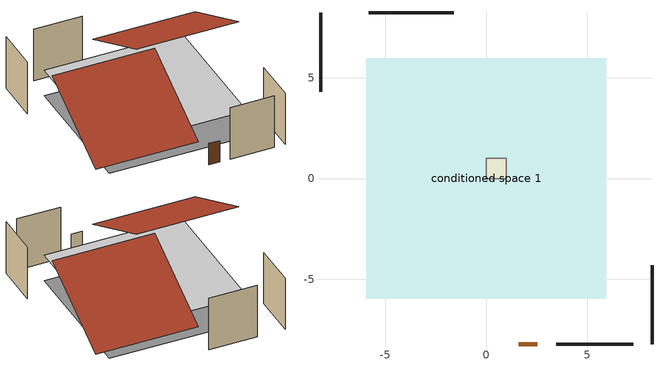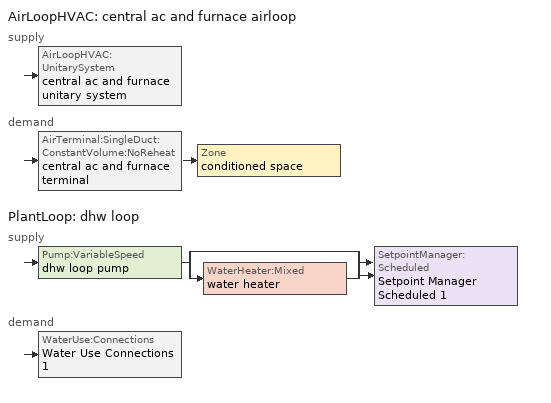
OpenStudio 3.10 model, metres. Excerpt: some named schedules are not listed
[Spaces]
conditioned space 1
 floor outside (Floor1 construction): -5.96,-5.96 -5.96,5.96 5.96,5.96 5.96,-5.96 z0.61
 floor adiabatic (AdiabaticFloorConstruction): -5.96,-5.96 -5.96,5.96 5.96,5.96 5.96,-5.96 z3.05
 wall outside (Wall1 construction): -1.62,8.22 -5.83,8.22 z0.61:5.49
 wall outside (Wall2 construction): 8.22,-8.22 8.22,-4.3 z0.61:5.49
 wall outside (Wall3 construction): 3.46,-8.22 7.29,-8.22 z0.61:5.49
 wall outside (Wall4 construction): -8.22,8.22 -8.22,4.3 z0.61:5.49
 wall outside (AdiabaticWallConstruction): 1.62,-8.22 2.53,-8.22 z0.61:2.64
 door (Door): 1.62,-8.22 2.53,-8.22 z0.61:2.64
 ceiling adiabatic (AdiabaticFloorConstruction): 5.96,-5.96 5.96,5.96 -5.96,5.96 -5.96,-5.96 z3.05
 roof outside (Roof1 construction): -0.69,8.22,3.05 -0.69,0.25,7.03 8.22,0.25,7.03 8.22,8.22,3.05
 roof outside (Roof2 construction): 0.69,-8.22,3.05 0.69,-0.25,7.03 -8.22,-0.25,7.03 -8.22,-8.22,3.05
central ac and furnace airloop ret air space
 floor adiabatic (AdiabaticConst): 0,0 0,1 1,1 1,0 z0
 wall adiabatic (AdiabaticConst): 0,1 0,0 1,0 1,1 0,1 z0:1
 ceiling adiabatic (AdiabaticConst): 1,0 1,1 0,1 0,0 z1
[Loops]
AirLoopHVAC 'central ac and furnace airloop'
 supply: AirLoopHVAC:UnitarySystem 'central ac and furnace unitary system'
 demand: AirTerminal:SingleDuct:ConstantVolume:NoReheat 'central ac and furnace terminal' > Zone 'conditioned space'
PlantLoop 'dhw loop'
 supply: Pump:VariableSpeed 'dhw loop pump' > split
  | bypass
  | WaterHeater:Mixed 'water heater'
  join > SetpointManager:Scheduled 'Setpoint Manager Scheduled 1'
 demand: WaterUse:Connections 'Water Use Connections 1'
[Site]
Buffalo Niagara Intl Ap_NY: Latitude {deg}=42.93; Longitude {deg}=-78.73; Time Zone {hr}=-5; Elevation {m}=215; Terrain=Suburbs; Keep Site Location Information=Yes
[Site:GroundTemperature:Shallow]
4.30207, 2.29327, 2.1324, 3.08568, 6.91256, 10.7216, 14.0239, 16.1158, 16.2935, 14.5921, 11.374, 7.68183
[Site:WaterMainsTemperature]
Calculation Method=Schedule; Temperature Schedule=mains temperature schedule
[Building]
Building 1
[Material] Roughness=Rough
Name | Thickness {m} | Conductivity {W/m-K} | Density {kg/m3} | Specific Heat {J/kg-K} | Thermal Absorptance | Solar Absorptance | Visible Absorptance
asphalt or fiberglass shingles | 0.00635 | 0.162714 | 1121.4 | 1465.45 | 0.9 | 0.85 | 0.85
roof stud and cavity | 0.0889 | 0.468249 | 50.32683 | 1063.81 | 0.9 | 0.7 | 0.7
gypsum board | 0.00254 | 0.160291 | 801 | 837.4 | 0.9 | 0.6 | 0.6
wood siding | 0.0254 | 0.102417 | 544.68 | 1172.36 | 0.9 | 0.7 | 0.7
osb sheathing 0.5 in. | 0.0127 | 0.115458 | 512.64 | 1214.23 | 0.9 | 0.7 | 0.7
wall stud and cavity | 0.1397 | 0.0929022 | 139.0536 | 1170.24 | 0.9 | 0.7 | 0.7
gypsum board 1 | 0.0127 | 0.160291 | 801 | 837.4 | 0.9 | 0.6 | 0.6
floor stud and cavity | 0.1397 | 0.181054 | 92.3553 | 1139.71 | 0.9 | 0.7 | 0.7
floor rigid ins | 0.103632 | 0.029427 | 32.04 | 1214.23 | 0.9 | 0.7 | 0.7
osb sheathing 0.75 in. | 0.01905 | 0.115458 | 512.64 | 1214.23 | 0.9 | 0.7 | 0.7
floor covering | 0.0127 | 0.0433444 | 54.468 | 1339.84 | 0.9 | 0.6 | 0.6
door material | 0.04445 | 0.0716541 | 512.64 | 1214.23 | 0.9 | 0.7 | 0.7
wood siding 1 | 0.0254 | 0.102417 | 544.68 | 1172.36
wall rigid ins; floor rigid ins 1 | 0.512978 | 0.029427 | 32.04 | 1214.23 | 0.9 | 0.7 | 0.7
wall stud and cavity 1 | 0.0889 | 0.380278 | 52.3479 | 1209.89 | 0.9 | 0.7 | 0.7
floor stud and cavity 1 | 0.1397 | 1.75129 | 37.0049 | 1207.88 | 0.9 | 0.7 | 0.7
wall stud and cavity 2 | 0.0889 | 0.391764 | 83.0341 | 1211.67 | 0.9 | 0.7 | 0.7
furniture material conditioned space 1 | 0.1524 | 0.115458 | 640.8 | 1214.23 | 0.9 | 0.6 | 0.6
[Construction]
Roof1 construction; Roof2 construction: asphalt or fiberglass shingles, roof stud and cavity, gypsum board
Wall1 construction; Wall2 construction; Wall3 construction; Wall4 construction: wood siding, osb sheathing 0.5 in., wall stud and cavity, gypsum board 1
Floor1 construction: floor stud and cavity, floor rigid ins, osb sheathing 0.75 in., floor covering
Door: door material
AdiabaticWallConstruction: wood siding 1, wall rigid ins, wall stud and cavity 1, gypsum board 1
AdiabaticFloorConstruction: floor stud and cavity 1, floor rigid ins 1, osb sheathing 0.75 in., floor covering
PartitionWallConstruction: gypsum board 1, wall stud and cavity 2, gypsum board 1
furniture construction conditioned space 1: furniture material conditioned space 1
AdiabaticConst: Adiabatic
[Material:NoMass]
Adiabatic: Roughness=Rough; Thermal Resistance {m2-K/W}=176.1
[ThermalZone] Multiplier=1; Use Ideal Air Loads=No
Name | Volume {m3} | Thermostat
conditioned space | 346.032 | conditioned space temperature setpoint
central ac and furnace airloop ret air zone | 1
[Sizing:Zone] Zone Cooling Design Supply Air Temperature Input Method=SupplyAirTemperature; Zone Cooling Design Supply Air Temperature {C}=14; Zone Cooling Design Supply Air Temperature Difference {deltaC}=11.11; Zone Heating Design Supply Air Temperature Input Method=SupplyAirTemperature; Zone Heating Design Supply Air Temperature {C}=40; Zone Heating Design Supply Air Temperature Difference {deltaC}=11.11; Zone Cooling Design Supply Air Humidity Ratio {kg-H2O/kg-air}=0.0085; Zone Heating Design Supply Air Humidity Ratio {kg-H2O/kg-air}=0.008; Cooling Design Air Flow Method=DesignDay; Heating Design Air Flow Method=DesignDay; Account for Dedicated Outdoor Air System=No; Dedicated Outdoor Air System Control Strategy=NeutralSupplyAir; Dedicated Outdoor Air Low Setpoint Temperature for Design {C}=autosize; Dedicated Outdoor Air High Setpoint Temperature for Design {C}=autosize; Zone Load Sizing Method=Sensible Load Only No Latent Load; Zone Latent Cooling Design Supply Air Humidity Ratio Input Method=HumidityRatioDifference; Zone Cooling Design Supply Air Humidity Ratio Difference {kgWater/kgDryAir}=0.005; Zone Latent Heating Design Supply Air Humidity Ratio Input Method=HumidityRatioDifference; Zone Humidification Design Supply Air Humidity Ratio Difference {kgWater/kgDryAir}=0.005; Sizing Option=Coincident
conditioned space; central ac and furnace airloop ret air zone
[Zone equipment]
conditioned space: central ac and furnace terminal
[Space]
Name | Thermal Zone | Volume {m3}
conditioned space 1 | conditioned space | 346.032
central ac and furnace airloop ret air space | central ac and furnace airloop ret air zone
[ThermostatSetpoint:DualSetpoint]
conditioned space temperature setpoint: Heating Setpoint Temperature Schedule=heating setpoint; Cooling Setpoint Temperature Schedule=cooling setpoint; Temperature Difference Between Cutout And Setpoint {deltaC}=0
[InternalMass:Definition] Design Level Calculation Method=SurfaceArea
Name | Construction | Surface Area {m2}
partition wall mass | PartitionWallConstruction | 283.819
furniture mass conditioned space 1 | furniture construction conditioned space 1 | 113.528
[InternalMass] Space or SpaceType=conditioned space 1; Multiplier=1
Name | Internal Mass Definition
partition wall mass | partition wall mass
furniture mass conditioned space 1 | furniture mass conditioned space 1
[Coil:Cooling:DX:SingleSpeed]
central ac and furnace clg coil: Availability Schedule=Always On Discrete; Rated Total Cooling Capacity {W}=12396.4; Rated Sensible Heat Ratio=0.708; Rated COP {W/W}=3.76393; Rated Air Flow Rate {m3/s}=0.635493; Rated Evaporator Fan Power Per Volume Flow Rate 2017 {W/(m3/s)}=773.3; Rated Evaporator Fan Power Per Volume Flow Rate 2023 {W/(m3/s)}=934.4; Total Cooling Capacity Function of Temperature Curve=Cool-CAP-fT1; Total Cooling Capacity Function of Flow Fraction Curve=Cool-CAP-fFF1; Energy Input Ratio Function of Temperature Curve=Cool-EIR-fT1; Energy Input Ratio Function of Flow Fraction Curve=Cool-EIR-fFF1; Part Load Fraction Correlation Curve=Cool-PLF-fPLR1; Minimum Outdoor Dry-Bulb Temperature for Compressor Operation {C}=-25; Nominal Time for Condensate Removal to Begin {s}=1000; Ratio of Initial Moisture Evaporation Rate and Steady State Latent Capacity=1.5; Maximum Cycling Rate {cycles/hr}=3; Latent Capacity Time Constant {s}=45; Condenser Type=AirCooled; Evaporative Condenser Effectiveness=0.9; Evaporative Condenser Air Flow Rate {m3/s}=autosize; Evaporative Condenser Pump Rated Power Consumption {W}=autosize; Crankcase Heater Capacity {W}=33.6633; Maximum Outdoor Dry-Bulb Temperature for Crankcase Heater Operation {C}=10; Basin Heater Capacity {W/K}=0; Basin Heater Setpoint Temperature {C}=2
[Coil:Heating:Gas]
central ac and furnace htg coil: Availability Schedule=Always On Discrete; Gas Burner Efficiency=0.78; Nominal Capacity {W}=22666.4; On Cycle Parasitic Electric Load {W}=0; Off Cycle Parasitic Gas Load {W}=0; Fuel Type=NaturalGas
[Fan:SystemModel]
central ac and furnace supply fan: Availability Schedule=Always On Discrete; Design Maximum Air Flow Rate {m3/s}=0.730103; Speed Control Method=Discrete; Electric Power Minimum Flow Rate Fraction=0.2; Design Pressure Rise {Pa}=500; Motor Efficiency=1; Motor In Air Stream Fraction=1; Design Electric Power Consumption {W}=autosize; Design Power Sizing Method=PowerPerFlow; Electric Power Per Unit Flow Rate {W/(m3/s)}=1059.44; Electric Power Per Unit Flow Rate Per Unit Pressure {W-s/m3-Pa}=1.66667; Fan Total Efficiency=0.7; Motor Loss Radiative Fraction=0; Speed Flow Fraction 1=0.78345; Speed Electric Power Fraction 1=0.73256; Speed Flow Fraction 2=1; Speed Electric Power Fraction 2=1
[EnergyManagementSystem:Sensor]
Name | Output Variable or Output Meter Index Key | Output Variable or Output Meter
central_ac_and_furnace_supply_fan_s; central_ac_and_furnace_supply_fan_s_1 | central ac and furnace supply fan | Fan Electricity Energy
central_ac_and_furnace_clg_coil_s | central ac and furnace clg coil | Cooling Coil Total Cooling Energy
central_ac_and_furnace_htg_coil_s | central ac and furnace htg coil | Heating Coil Heating Energy
water_heater_energy | water heater | Water Heater NaturalGas Rate
water_heater_on_cycle_parasitic | water heater | Water Heater On Cycle Parasitic Electricity Rate
water_heater_off_cycle_parasitic | water heater | Water Heater Off Cycle Parasitic Electricity Rate
fridge_tin_s; tin_s | conditioned space | Zone Mean Air Temperature
out_pb_s |  | Site Outdoor Air Barometric Pressure
out_wt_s; central_ac_and_furnace_airloop_0_DZ_W_s |  | Site Outdoor Air Humidity Ratio
win_s | conditioned space | Zone Air Humidity Ratio
site_vw_s |  | Site Wind Speed
tout_s | conditioned space | Zone Outdoor Air Drybulb Temperature
cool_season | cooling season schedule | Schedule Value
central_ac_and_furnace_airloop_Fan_RTF_s | central ac and furnace supply fan | Fan Runtime Fraction Speed 1
central_ac_and_furnace_airloop_Fan_RTF_s_1 | central ac and furnace supply fan | Fan Runtime Fraction Speed 2
central_ac_and_furnace_airloop_AH_MFR_s | Node 4 | System Node Mass Flow Rate
central_ac_and_furnace_airloop_AH_VFR_s | Node 4 | System Node Current Density Volume Flow Rate
central_ac_and_furnace_airloop_AH_Tout_s | Node 4 | System Node Temperature
central_ac_and_furnace_airloop_AH_Wout_s | Node 4 | System Node Humidity Ratio
central_ac_and_furnace_airloop_RA_T_s | Node 7 | System Node Temperature
central_ac_and_furnace_airloop_Ra_W_s | Node 7 | System Node Humidity Ratio
central_ac_and_furnace_airloop_0_DZ_T_s | Environment | Site Outdoor Air Drybulb Temperature
natural_vent_s | natural vent schedule | Schedule Value
htg_sp_s | heating setpoint | Schedule Value
clg_sp_s | cooling setpoint | Schedule Value
mech_vent_range_fan_0_sch_s | mech vent range fan 0 schedule | Schedule Value
mech_vent_bath_fan_0_sch_s | mech vent bath fan 0 schedule | Schedule Value
clothes_dryer_exhaust_0_sch_s | clothes_dryer | Schedule Value
conditioned_space_htg_unmet_s | conditioned space | Zone Heating Setpoint Not Met Time
conditioned_space_clg_unmet_s | conditioned space | Zone Cooling Setpoint Not Met Time
htg_load_cond |  | Heating:EnergyTransfer:Zone:CONDITIONED SPACE
clg_load_cond |  | Cooling:EnergyTransfer:Zone:CONDITIONED SPACE
htg_load_duct |  | Heating:EnergyTransfer:Zone:CENTRAL AC AND FURNACE AIRLOOP RET AIR ZONE
clg_load_duct |  | Cooling:EnergyTransfer:Zone:CENTRAL AC AND FURNACE AIRLOOP RET AIR ZONE
[EnergyManagementSystem:Program]
central_ac_and_furnace_supply_fan_disaggregate_program: Set central_ac_and_furnace_supply_fan_clg = 0; If central_ac_and_furnace_clg_coil_s > 0; Set central_ac_and_furnace_supply_fan_clg = central_ac_and_furnace_supply_fan_s; EndIf
central_ac_and_furnace_supply_fan_disaggregate_program_1: Set central_ac_and_furnace_supply_fan_primary_htg = 0; If central_ac_and_furnace_htg_coil_s > 0; Set central_ac_and_furnace_supply_fan_primary_htg = central_ac_and_furnace_supply_fan_s_1; EndIf
water_heater_EC_adj: If WarmupFlag == 0; Set dhw_e_cons = water_heater_energy + water_heater_on_cycle_parasitic + water_heater_off_cycle_parasitic; Set water_heater_ec_adj_act = 0.0 * dhw_e_cons / 1; EndIf
fridge_schedule_program: Set Tin = fridge_tin_s*(9.0/5.0)+32.0; Set fridge_schedule_act = 0; If (Hour == 0); Set fridge_schedule_act = (-0.487+0.019*Tin); ElseIf (Hour == 1); Set fridge_schedule_act = (-0.34+0.016*Tin); ElseIf (Hour == 2); Set fridge_schedule_act = (-0.37+0.017*Tin); ElseIf (Hour == 3); Set fridge_schedule_act = (-0.361+0.016*Tin); ElseIf (Hour == 4); Set fridge_schedule_act = (-0.515+0.018*Tin); ElseIf (Hour == 5); Set fridge_schedule_act = (-0.684+0.021*Tin); ElseIf (Hour == 6); Set fridge_schedule_act = (-0.471+0.019*Tin); ElseIf (Hour == 7); Set fridge_schedule_act = (-0.159+0.015*Tin); ElseIf (Hour == 8); Set fridge_schedule_act = (-0.079+0.015*Tin); ElseIf (Hour == 9); Set fridge_schedule_act = (-0.417+0.019*Tin); ElseIf (Hour == 10); Set fridge_schedule_act = (-0.411+0.018*Tin); ElseIf (Hour == 11); Set fridge_schedule_act = (-0.386+0.018*Tin); ElseIf (Hour == 12); Set fridge_schedule_act = (-0.24+0.016*Tin); ElseIf (Hour == 13); Set fridge_schedule_act = (-0.314+0.017*Tin); ElseIf (Hour == 14); Set fridge_schedule_act = (-0.16+0.015*Tin); ElseIf (Hour == 15); Set fridge_schedule_act = (-0.121+0.015*Tin); ElseIf (Hour == 16); Set fridge_schedule_act = (-0.469+0.02*Tin); ElseIf (Hour == 17); Set fridge_schedule_act = (-0.412+0.02*Tin); ElseIf (Hour == 18); Set fridge_schedule_act = (-0.091+0.017*Tin); ElseIf (Hour == 19); Set fridge_schedule_act = (0.077+0.014*Tin); ElseIf (Hour == 20); Set fridge_schedule_act = (-0.118+0.016*Tin); ElseIf (Hour == 21); Set fridge_schedule_act = (-0.247+0.017*Tin); ElseIf (Hour == 22); Set fridge_schedule_act = (-0.445+0.019*Tin); ElseIf (Hour == 23); Set fridge_schedule_act = (-0.544+0.02*Tin); EndIf
central_ac_and_furnace_airloop_0_duct_program: Set central_ac_and_furnace_airloop_AH_MFR = central_ac_and_furnace_airloop_AH_MFR_s; Set central_ac_and_furnace_airloop_Fan_RTF = 0; Set central_ac_and_furnace_airloop_Fan_RTF = central_ac_and_furnace_airloop_Fan_RTF + central_ac_and_furnace_airloop_Fan_RTF_s; Set central_ac_and_furnace_airloop_Fan_RTF = central_ac_and_furnace_airloop_Fan_RTF + central_ac_and_furnace_airloop_Fan_RTF_s_1; Set central_ac_and_furnace_airloop_AH_VFR = central_ac_and_furnace_airloop_AH_VFR_s; Set central_ac_and_furnace_airloop_AH_Tout = central_ac_and_furnace_airloop_AH_Tout_s; Set central_ac_and_furnace_airloop_AH_Wout = central_ac_and_furnace_airloop_AH_Wout_s; Set central_ac_and_furnace_airloop_RA_T = central_ac_and_furnace_airloop_RA_T_s; Set central_ac_and_furnace_airloop_Ra_W = central_ac_and_furnace_airloop_Ra_W_s; Set central_ac_and_furnace_airloop_0_DZ_T = central_ac_and_furnace_airloop_0_DZ_T_s; Set central_ac_and_furnace_airloop_0_DZ_W = central_ac_and_furnace_airloop_0_DZ_W_s; Run central_ac_and_furnace_airloop_0_duct_subroutine; Set central_ac_and_furnace_airloop_0_SupSensLkToCond_act = central_ac_and_furnace_airloop_0_SupSensLkToCond; Set central_ac_and_furnace_airloop_0_SupLatLkToCond_act = central_ac_and_furnace_airloop_0_SupLatLkToCond; Set central_ac_and_furnace_airloop_0_SupCondToLv_act = central_ac_and_furnace_airloop_0_SupCondToLv; Set central_ac_and_furnace_airloop_0_RetSensLkToRP_act = central_ac_and_furnace_airloop_0_RetSensLkToRP; Set central_ac_and_furnace_airloop_0_RetLatLkToRP_act = central_ac_and_furnace_airloop_0_RetLatLkToRP; Set central_ac_and_furnace_airloop_0_RetCondToRP_act = central_ac_and_furnace_airloop_0_RetCondToRP; Set central_ac_and_furnace_airloop_0_RetCondToDZ_act = central_ac_and_furnace_airloop_0_RetCondToDZ; Set central_ac_and_furnace_airloop_0_SupCondToDZ_act = central_ac_and_furnace_airloop_0_SupCondToDZ; Set central_ac_and_furnace_airloop_0_SupSensLkToDZ_act = central_ac_and_furnace_airloop_0_SupSensLkToDZ; Set central_ac_and_furnace_airloop_0_SupLatLkToDZ_act = central_ac_and_furnace_airloop_0_SupLatLkToDZ
natural_vent_program: Set Tin = tin_s; Set Tout = tout_s; Set Wout = out_wt_s; Set Pbar = out_pb_s; Set Phiout = (@RhFnTdbWPb Tout Wout Pbar); Set MaxHR = 0.0115; Set Tnvsp = (htg_sp_s + clg_sp_s) / 2; Set NVavail = natural_vent_s; Set ClgSsnAvail = cool_season; Set Qnv = 0; Set Qwhf = 0; Set whole_house_fan_act = 0; If ((Wout < MaxHR) && (Tin > Tout) && (Tin > Tnvsp) && (ClgSsnAvail > 0)); Set WHF_Flow = 0; Set Adj = (Tin-Tnvsp)/(Tin-Tout); Set Adj = (@Min Adj 1); Set Adj = (@Max Adj 0); If (WHF_Flow > 0); Set Qwhf = WHF_Flow*Adj; Set WHF_W = 0; Set whole_house_fan_act = WHF_W*Adj; ElseIf (NVavail > 0); Set NVArea = 0.0; Set Cs = 9.529103454599636e-05; Set Cw = 7.055126941148093e-05; Set Tdiff = Tin-Tout; Set dT = (@Abs Tdiff); Set Vwind = site_vw_s; Set SGNV = NVArea*Adj*((((Cs*dT)+(Cw*(Vwind^2)))^0.5)/1000); Set MaxNV = 1.9223992519680004; Set Qnv = (@Min SGNV MaxNV); EndIf; EndIf; Set natural_vent_flow_act = Qnv; Set whole_house_fan_flow_act = Qwhf; Set natural_vent_program_Qnv = Qnv; Set natural_vent_program_Qwhf = Qwhf
infil_program: Set p_m = 0.14; Set p_s = 0.22; Set s_m = 270; Set s_s = 370; Set z_m = 9.99744; Set z_s = 3.2004; Set f_t = (((s_m/z_m)^p_m)*((z_s/s_s)^p_s)); Set Tdiff = tin_s-tout_s; Set dT = @Abs Tdiff; Set c = 0.055; Set Cs = 0.0626; Set Cw = 0.1488; Set n = 0.65; Set sft = (f_t*0.7000000000000001); Set temp1 = ((c*Cw)*((sft*site_vw_s)^(2*n)))^2; Set Qinf = (((c*Cs*(dT^n))^2)+temp1)^0.5; Set Qinf = (@Max Qinf 0); Set mech_vent_house_fan_sensible_load_act = 0.0; Set mech_vent_house_fan_latent_load_act = 0.0; Set OASupInPb = out_pb_s; Set OASupInTemp = tout_s; Set OASupInW = out_wt_s; Set OASupRho = (@RhoAirFnPbTdbW OASupInPb OASupInTemp OASupInW); Set OASupCp = (@CpAirFnW OASupInW); Set OASupInEnth = (@HFnTdbW OASupInTemp OASupInW); Set ZoneTemp = tin_s; Set ZoneW = win_s; Set ZoneCp = (@CpAirFnW ZoneW); Set ZoneAirEnth = (@HFnTdbW ZoneTemp ZoneW); Set mech_vent_house_fan_cfis_act = 0.0; Set QWHV_cfis_sup = 0.0; Set QWHV_cfis_suppl_sup = 0.0; Set QWHV_cfis_suppl_exh = 0.0; Set Qrange = 0; Set Qrange = Qrange + 0.04719 * mech_vent_range_fan_0_sch_s; Set Qbath = 0; Set Qbath = Qbath + 0.04719 * mech_vent_bath_fan_0_sch_s; Set Qdryer = 0; Set Qdryer = Qdryer + 0.15118 * clothes_dryer_exhaust_0_sch_s; Set QWHV_sup = 0.0; Set QWHV_exh = 0.0; Set Qsupply = QWHV_sup + QWHV_cfis_sup + QWHV_cfis_suppl_sup; Set Qexhaust = Qrange + Qbath + Qdryer + QWHV_exh + QWHV_cfis_suppl_exh; Set Qfan = (@Max Qexhaust Qsupply); Set Qducts = 0; Set Qducts = Qducts - central_ac_and_furnace_airloop_0_DuctImbalLkSupFanEquivCond; Set Qducts = Qducts + central_ac_and_furnace_airloop_0_DuctImbalLkExhFanEquivCond; If Qducts < 0; Set Qsupply = Qsupply - Qducts; Else; Set Qexhaust = Qexhaust + Qducts; EndIf; Set Qfan_with_ducts = (@Max Qexhaust Qsupply); Set Qimb = (@Abs (Qsupply - Qexhaust)); If Qinf + Qimb > 0; Set Qtot = Qfan_with_ducts + (Qinf^2) / (Qinf + Qimb); Else; Set Qtot = Qfan_with_ducts; EndIf; Set Qinf_adj = Qtot - Qfan; Set infil_flow_act = Qinf_adj; Set infil_program_Qinf = Qinf_adj; Set infil_program_Qfan = Qfan; Set Qload = Qfan; Set Effectiveness_Sens = 0.0; Set Effectiveness_Lat = 0.0; Set Fan_MFR = Qload * OASupRho; Set ZoneInEnth = OASupInEnth; Set ZoneInTemp = OASupInTemp; Set FanTotalToCond = Fan_MFR * (ZoneInEnth - ZoneAirEnth); Set FanSensToCond = Fan_MFR * ZoneCp * (ZoneInTemp - ZoneTemp); Set FanLatToCond = FanTotalToCond - FanSensToCond; Set mech_vent_house_fan_sensible_load_act = mech_vent_house_fan_sensible_load_act + FanSensToCond; Set mech_vent_house_fan_latent_load_act = mech_vent_house_fan_latent_load_act + FanLatToCond
unmet_hours_program: Set htg_unmet_hours = 0; Set clg_unmet_hours = 0; Set unit_htg_unmet_hours = 0; If ((DayOfYear >= 1) && (DayOfYear <= 365)); Set unit_htg_unmet_hours = unit_htg_unmet_hours + conditioned_space_htg_unmet_s; If unit_htg_unmet_hours > htg_unmet_hours; Set htg_unmet_hours = unit_htg_unmet_hours; EndIf; EndIf; Set unit_clg_unmet_hours = 0; If ((DayOfYear >= 1) && (DayOfYear <= 365)); Set unit_clg_unmet_hours = unit_clg_unmet_hours + conditioned_space_clg_unmet_s; If unit_clg_unmet_hours > clg_unmet_hours; Set clg_unmet_hours = unit_clg_unmet_hours; EndIf; EndIf
total_loads_program: Set loads_htg_tot = 0; Set loads_clg_tot = 0; If htg_load_cond > 0; Set loads_htg_tot = loads_htg_tot + (htg_load_cond - clg_load_cond) * 1.0; Set loads_htg_tot = loads_htg_tot + (htg_load_duct - clg_load_duct) * 1.0; EndIf; Set loads_htg_tot = (@Max loads_htg_tot 0); If clg_load_cond > 0; Set loads_clg_tot = loads_clg_tot + (clg_load_cond - htg_load_cond) * 1.0; Set loads_clg_tot = loads_clg_tot + (clg_load_duct - htg_load_duct) * 1.0; EndIf; Set loads_clg_tot = (@Max loads_clg_tot 0)
total_airflows_program: Set total_infil_flow_rate = 0; Set total_mechvent_flow_rate = 0; Set total_natvent_flow_rate = 0; Set total_whf_flow_rate = 0; Set total_infil_flow_rate = total_infil_flow_rate + (infil_program_Qinf * 1); Set total_mechvent_flow_rate = total_mechvent_flow_rate + (infil_program_Qfan * 1); Set total_natvent_flow_rate = total_natvent_flow_rate + (natural_vent_program_Qnv * 1); Set total_whf_flow_rate = total_whf_flow_rate + (natural_vent_program_Qwhf * 1)
[EnergyManagementSystem:ProgramCallingManager]
central_ac_and_furnace_supply_fan_disaggregate_program_calling_manager: EndOfSystemTimestepBeforeHVACReporting; central_ac_and_furnace_supply_fan_disaggregate_program
central_ac_and_furnace_supply_fan_disaggregate_program_calling_manager 1: EndOfSystemTimestepBeforeHVACReporting; central_ac_and_furnace_supply_fan_disaggregate_program_1
water_heater_EC_adj_ProgramManager: EndOfSystemTimestepBeforeHVACReporting; water_heater_EC_adj
fridge_schedule_program_calling_manager: BeginZoneTimestepAfterInitHeatBalance; fridge_schedule_program
central_ac_and_furnace_airloop_0_duct_program_calling_manager: EndOfSystemTimestepAfterHVACReporting; central_ac_and_furnace_airloop_0_duct_program
natural_vent_program_calling_manager: BeginZoneTimestepAfterInitHeatBalance; natural_vent_program
infil_program_calling_manager: BeginZoneTimestepAfterInitHeatBalance; infil_program
unmet_hours_program_calling_manager: EndOfZoneTimestepBeforeZoneReporting; unmet_hours_program
total_loads_program_calling_manager: EndOfZoneTimestepAfterZoneReporting; total_loads_program
total_airflows_program_calling_manager: EndOfZoneTimestepAfterZoneReporting; total_airflows_program
[EnergyManagementSystem:OutputVariable] Type of Data in Variable=Summed; Update Frequency=SystemTimestep; Units=J
Name | EMS Variable | EMS Program or Subroutine
central ac and furnace supply fan disaggregate clg | central_ac_and_furnace_supply_fan_clg | central_ac_and_furnace_supply_fan_disaggregate_program
central ac and furnace supply fan disaggregate htg primary | central_ac_and_furnace_supply_fan_primary_htg | central_ac_and_furnace_supply_fan_disaggregate_program_1
[AirLoopHVAC:UnitarySystem]
central ac and furnace unitary system: Control Type=Load; Controlling Zone or Thermostat Location=conditioned space; Dehumidification Control Type=None; Availability Schedule=Always On Discrete; Supply Fan=central ac and furnace supply fan; Fan Placement=BlowThrough; Supply Air Fan Operating Mode Schedule=central ac and furnace auto fan schedule; Heating Coil=central ac and furnace htg coil; DX Heating Coil Sizing Ratio=1; Cooling Coil=central ac and furnace clg coil; Use DOAS DX Cooling Coil=No; DOAS DX Cooling Coil Leaving Minimum Air Temperature {C}=2; Latent Load Control=SensibleOnlyLoadControl; Supply Air Flow Rate Method During Cooling Operation=SupplyAirFlowRate; Supply Air Flow Rate During Cooling Operation {m3/s}=0.572; Supply Air Flow Rate Method During Heating Operation=SupplyAirFlowRate; Supply Air Flow Rate During Heating Operation {m3/s}=0.730103; Supply Air Flow Rate Method When No Cooling or Heating is Required=SupplyAirFlowRate; Supply Air Flow Rate When No Cooling or Heating is Required {m3/s}=0; No Load Supply Air Flow Rate Control Set To Low Speed=Yes; Maximum Supply Air Temperature {C}=48.8889; Maximum Outdoor Dry-Bulb Temperature for Supplemental Heater Operation {C}=21; Ancilliary On-Cycle Electric Power {W}=0; Ancilliary Off-Cycle Electric Power {W}=0
[AirLoopHVAC]
central ac and furnace airloop: Availability Schedule=Always On Discrete; Design Supply Air Flow Rate {m3/s}=0.730103; Design Return Air Flow Fraction of Supply Air Flow=1
[Sizing:System]
central ac and furnace airloop: Central Heating Maximum System Air Flow Ratio=0.3; Preheat Design Temperature {C}=7; Preheat Design Humidity Ratio {kg-H2O/kg-Air}=0.008; Precool Design Temperature {C}=12.8; Precool Design Humidity Ratio {kg-H2O/kg-Air}=0.008; Central Cooling Design Supply Air Temperature {C}=12.8; Central Heating Design Supply Air Temperature {C}=16.7; 100% Outdoor Air in Cooling=Yes; 100% Outdoor Air in Heating=Yes; Central Cooling Design Supply Air Humidity Ratio {kg-H2O/kg-Air}=0.0085; Zone Maximum Outdoor Air Fraction=1; Cooling Supply Air Flow Rate Per Floor Area {m3/s-m2}=0.00996765; Cooling Fraction of Autosized Cooling Supply Air Flow Rate=1; Cooling Supply Air Flow Rate Per Unit Cooling Capacity {m3/s-W}=3.94755e-05; Heating Supply Air Flow Rate Per Floor Area {m3/s-m2}=0.00996765; Heating Fraction of Autosized Heating Supply Air Flow Rate=1; Heating Fraction of Autosized Cooling Supply Air Flow Rate=1; Heating Supply Air Flow Rate Per Unit Heating Capacity {m3/s-W}=3.15882e-05; Cooling Design Capacity Method=CoolingDesignCapacity; Cooling Design Capacity {W}=autosize; Cooling Design Capacity Per Floor Area {W/m2}=234.7; Fraction of Autosized Cooling Design Capacity=1; Heating Design Capacity Method=HeatingDesignCapacity; Heating Design Capacity {W}=autosize; Heating Design Capacity Per Floor Area {W/m2}=157; Fraction of Autosized Heating Design Capacity=1; Central Cooling Capacity Control Method=OnOff; Occupant Diversity=autosize
[AirTerminal:SingleDuct:ConstantVolume:NoReheat]
central ac and furnace terminal: Availability Schedule=Always On Discrete; Maximum Air Flow Rate {m3/s}=0.730103
[External:File]
External File 1: File=in.schedules.csv
[ElectricEquipment:Definition] Design Level Calculation Method=EquipmentLevel
Name | Design Level {W} | Fraction Latent | Fraction Radiant | Fraction Lost
ceiling fan | 58.3651 | 0 | 0.558 | 0
clothes washer | 1243.65 | 0.03 | 0.162 | 0.7
clothes dryer | 485.805 | 0.015 | 0.081 | 0.85
dishwasher | 724.42 | 0.3 | 0.18 | 0.4
fridge | 78.8813 | 0 | 0.6 | 0
cooking range | 102.038 | 0.16 | 0.384 | 0.2
misc tv | 407.323 | 0 | 0.6 | 0
misc plug loads | 514.959 | 0.045 | 0.513 | 0.1
whole house fan; mech vent house fan | 0 | 0 | 0 | 1
mech vent house fan cfis | 0 | 0 | 0 | 0
mech vent range fan 0; mech vent bath fan 0 | 30 | 0 | 0 | 1
[ElectricEquipment] Space or SpaceType=conditioned space 1
Name | Electric Equipment Definition | Schedule
ceiling fan | ceiling fan | ceiling_fan
clothes washer | clothes washer | clothes_washer
clothes dryer | clothes dryer | clothes_dryer
dishwasher | dishwasher | dishwasher
fridge | fridge | fridge schedule
cooking range | cooking range | cooking_range
misc tv | misc tv | plug_loads_tv
misc plug loads | misc plug loads | plug_loads_other
whole house fan | whole house fan | Always On Discrete
mech vent house fan | mech vent house fan | mech vent house fan schedule
mech vent house fan cfis | mech vent house fan cfis | mech vent house fan cfis schedule
mech vent range fan 0 | mech vent range fan 0 | mech vent range fan 0 schedule
mech vent bath fan 0 | mech vent bath fan 0 | mech vent bath fan 0 schedule
[PlantLoop]
dhw loop: Fluid Type=Water; Glycol Concentration=0; Maximum Loop Flow Rate {m3/s}=0.01; Plant Loop Volume {m3}=0.003; Load Distribution Scheme=Optimal
[Sizing:Plant]
dhw loop: Loop Type=Heating; Design Loop Exit Temperature {C}=52.6667; Loop Design Temperature Difference {deltaC}=5.55556; Sizing Option=NonCoincident; Zone Timesteps in Averaging Window=1; Coincident Sizing Factor Mode=None
[Pump:VariableSpeed]
dhw loop pump: Rated Flow Rate {m3/s}=0.01; Rated Pump Head {Pa}=1; Rated Power Consumption {W}=0; Motor Efficiency=0.85; Fraction of Motor Inefficiencies to Fluid Stream=0; Coefficient 1 of the Part Load Performance Curve=0; Coefficient 2 of the Part Load Performance Curve=1; Coefficient 3 of the Part Load Performance Curve=0; Coefficient 4 of the Part Load Performance Curve=0; Minimum Flow Rate {m3/s}=0; Pump Control Type=Intermittent; Skin Loss Radiative Fraction=0.5; Design Power Sizing Method=PowerPerFlowPerPressure; Design Electric Power per Unit Flow Rate {W/(m3/s)}=348701.1; Design Shaft Power per Unit Flow Rate per Unit Head {W-s/m3-Pa}=1.28205; Design Minimum Flow Rate Fraction=0
[SetpointManager:Scheduled]
Setpoint Manager Scheduled 1: Control Variable=Temperature; Schedule=dhw temp
[WaterHeater:Mixed]
water heater: Tank Volume {m3}=0.143846; Setpoint Temperature Schedule=water heater setpoint; Deadband Temperature Difference {deltaC}=2; Maximum Temperature Limit {C}=99; Heater Control Type=Cycle; Heater Maximum Capacity {W}=10550.6; Heater Minimum Capacity {W}=0; Heater Fuel Type=NaturalGas; Heater Thermal Efficiency=0.785176; Off Cycle Parasitic Fuel Consumption Rate {W}=0; Off Cycle Parasitic Fuel Type=Electricity; Off Cycle Parasitic Heat Fraction to Tank=0; On Cycle Parasitic Fuel Consumption Rate {W}=0; On Cycle Parasitic Fuel Type=Electricity; On Cycle Parasitic Heat Fraction to Tank=0; Ambient Temperature Indicator=ThermalZone; Ambient Temperature Thermal Zone=conditioned space; Off Cycle Loss Coefficient to Ambient Temperature {W/K}=2.30013; Off Cycle Loss Fraction to Thermal Zone=0.91; On Cycle Loss Coefficient to Ambient Temperature {W/K}=2.30013; On Cycle Loss Fraction to Thermal Zone=1; Use Side Effectiveness=1; Source Side Effectiveness=1; Use Side Design Flow Rate {m3/s}=autosize; Source Side Design Flow Rate {m3/s}=autosize; Indirect Water Heating Recovery Time {hr}=1.5; Source Side Flow Control Mode=IndirectHeatPrimarySetpoint
[WaterHeater:Sizing]
water heater: Design Mode=PeakDraw; Time Storage Can Meet Peak Draw {hr}=0.538503; Time for Tank Recovery {hr}=0; Nominal Tank Volume for Autosizing Plant Connections {m3}=1
[OtherEquipment:Definition] Design Level Calculation Method=EquipmentLevel
Name | Design Level {W} | Fraction Latent | Fraction Radiant | Fraction Lost
water heater energy adjustment1 | 0.01 | 0 | 0 | 1
clothes dryer 2 | 6453.99 | 0.015 | 0.081 | 0.85
cooking range 2 | 2990.45 | 0.16 | 0.384 | 0.2
general water use sensible | -52.5013 | 0 | 0.6 | 0
general water use latent | 53.2715 | 1 | 0 | 0
central ac and furnace airloop_0 SupSensLkToCond; central ac and furnace airloop_0 SupCondToLv; central ac and furnace airloop_0 RetCondToRP; central ac and furnace airloop_0 RetSensLkToRP; mech vent house fan sensible load | 0 | 0 | 0 | 0
central ac and furnace airloop_0 SupLatLkToCond; central ac and furnace airloop_0 RetLatLkToRP; mech vent house fan latent load | 0 | 1 | 0 | 0
central ac and furnace airloop_0 SupCondToDZ; central ac and furnace airloop_0 RetCondToDZ; central ac and furnace airloop_0 SupSensLkToDZ; central ac and furnace airloop_0 SupLatLkToDZ | 0 | 0 | 0 | 1
[OtherEquipment]
Name | Other Equipment Definition | Space or SpaceType | Schedule | Fuel Type
water heater energy adjustment1 | water heater energy adjustment1 | conditioned space 1 | Always On Discrete | NaturalGas
clothes dryer 1 | clothes dryer 2 | conditioned space 1 | clothes_dryer | NaturalGas
cooking range 1 | cooking range 2 | conditioned space 1 | cooking_range | NaturalGas
general water use sensible | general water use sensible | conditioned space 1 | general water use schedule
general water use latent | general water use latent | conditioned space 1 | general water use schedule
central ac and furnace airloop_0 SupSensLkToCond | central ac and furnace airloop_0 SupSensLkToCond | conditioned space 1 | Always On Discrete
central ac and furnace airloop_0 SupLatLkToCond | central ac and furnace airloop_0 SupLatLkToCond | conditioned space 1 | Always On Discrete
central ac and furnace airloop_0 SupCondToLv | central ac and furnace airloop_0 SupCondToLv | conditioned space 1 | Always On Discrete
central ac and furnace airloop_0 RetCondToRP | central ac and furnace airloop_0 RetCondToRP | central ac and furnace airloop ret air space | Always On Discrete
central ac and furnace airloop_0 RetSensLkToRP | central ac and furnace airloop_0 RetSensLkToRP | central ac and furnace airloop ret air space | Always On Discrete
central ac and furnace airloop_0 RetLatLkToRP | central ac and furnace airloop_0 RetLatLkToRP | central ac and furnace airloop ret air space | Always On Discrete
central ac and furnace airloop_0 SupCondToDZ | central ac and furnace airloop_0 SupCondToDZ | conditioned space 1 | Always On Discrete
central ac and furnace airloop_0 RetCondToDZ | central ac and furnace airloop_0 RetCondToDZ | conditioned space 1 | Always On Discrete
central ac and furnace airloop_0 SupSensLkToDZ | central ac and furnace airloop_0 SupSensLkToDZ | conditioned space 1 | Always On Discrete
central ac and furnace airloop_0 SupLatLkToDZ | central ac and furnace airloop_0 SupLatLkToDZ | conditioned space 1 | Always On Discrete
mech vent house fan sensible load | mech vent house fan sensible load | conditioned space 1 | Always On Discrete
mech vent house fan latent load | mech vent house fan latent load | conditioned space 1 | Always On Discrete
[EnergyManagementSystem:Actuator]
Name | Actuated Component | Actuated Component Type | Actuated Component Control Type | Zone or Space
water_heater_ec_adj_act | water heater energy adjustment1 | OtherEquipment | Power Level | conditioned space 1
fridge_schedule_act | fridge schedule | Schedule:Constant | Schedule Value
central_ac_and_furnace_airloop_0_SupSensLkToCond_act | central ac and furnace airloop_0 SupSensLkToCond | OtherEquipment | Power Level | conditioned space 1
central_ac_and_furnace_airloop_0_SupLatLkToCond_act | central ac and furnace airloop_0 SupLatLkToCond | OtherEquipment | Power Level | conditioned space 1
central_ac_and_furnace_airloop_0_SupCondToLv_act | central ac and furnace airloop_0 SupCondToLv | OtherEquipment | Power Level | conditioned space 1
central_ac_and_furnace_airloop_0_RetCondToRP_act | central ac and furnace airloop_0 RetCondToRP | OtherEquipment | Power Level | central ac and furnace airloop ret air space
central_ac_and_furnace_airloop_0_RetSensLkToRP_act | central ac and furnace airloop_0 RetSensLkToRP | OtherEquipment | Power Level | central ac and furnace airloop ret air space
central_ac_and_furnace_airloop_0_RetLatLkToRP_act | central ac and furnace airloop_0 RetLatLkToRP | OtherEquipment | Power Level | central ac and furnace airloop ret air space
central_ac_and_furnace_airloop_0_SupCondToDZ_act | central ac and furnace airloop_0 SupCondToDZ | OtherEquipment | Power Level | conditioned space 1
central_ac_and_furnace_airloop_0_RetCondToDZ_act | central ac and furnace airloop_0 RetCondToDZ | OtherEquipment | Power Level | conditioned space 1
central_ac_and_furnace_airloop_0_SupSensLkToDZ_act | central ac and furnace airloop_0 SupSensLkToDZ | OtherEquipment | Power Level | conditioned space 1
central_ac_and_furnace_airloop_0_SupLatLkToDZ_act | central ac and furnace airloop_0 SupLatLkToDZ | OtherEquipment | Power Level | conditioned space 1
natural_vent_flow_act | natural vent flow | Zone Infiltration | Air Exchange Flow Rate
whole_house_fan_flow_act | whole house fan flow | Zone Infiltration | Air Exchange Flow Rate
whole_house_fan_act | whole house fan | ElectricEquipment | Electricity Rate | conditioned space 1
mech_vent_house_fan_cfis_act | mech vent house fan cfis | ElectricEquipment | Electricity Rate | conditioned space 1
mech_vent_house_fan_sensible_load_act | mech vent house fan sensible load | OtherEquipment | Power Level | conditioned space 1
mech_vent_house_fan_latent_load_act | mech vent house fan latent load | OtherEquipment | Power Level | conditioned space 1
infil_flow_act | infil flow | Zone Infiltration | Air Exchange Flow Rate
[WaterUse:Connections]
Water Use Connections 1: Drain Water Heat Exchanger Type=None; Drain Water Heat Exchanger Destination=Plant; Water Use Equipment Name 1=dhw fixtures; Water Use Equipment Name 2=dhw distribution waste; Water Use Equipment Name 3=clothes washer; Water Use Equipment Name 4=dishwasher
[WaterUse:Equipment:Definition]
Name | Peak Flow Rate {m3/s} | Target Temperature Schedule
dhw fixtures | 1.79434e-05 | mixed water temperature schedule
dhw distribution waste | 6.16797e-06 | mixed water temperature schedule
clothes washer | 5.17561e-06
dishwasher | 5.01845e-06
[WaterUse:Equipment]
Name | Water Use Equipment Definition | Flow Rate Fraction Schedule
dhw fixtures | dhw fixtures | hot_water_fixtures
dhw distribution waste | dhw distribution waste | hot_water_fixtures
clothes washer | clothes washer | hot_water_clothes_washer
dishwasher | dishwasher | hot_water_dishwasher
[Lights:Definition]
interior lighting: Design Level Calculation Method=LightingLevel; Lighting Level {W}=1403.41; Fraction Radiant=0.6; Fraction Visible=0.2; Return Air Fraction=0
[Lights]
interior lighting: Lights Definition=interior lighting; Space or SpaceType=conditioned space 1; Schedule=lighting_interior; Fraction Replaceable=1
[Exterior:Lights:Definition]
exterior lighting: Design Level {W}=58.1671
[Exterior:Lights]
exterior lighting: Exterior Lights Definition=exterior lighting; Schedule=exterior lighting schedule
[People:Definition]
occupants: Number of People Calculation Method=People; Number of People {people}=3; Fraction Radiant=0.314171; Sensible Heat Fraction=0.56303; Carbon Dioxide Generation Rate {m3/s-W}=0; Enable ASHRAE 55 Comfort Warnings=No; Mean Radiant Temperature Calculation Type=EnclosureAveraged
[People]
occupants: People Definition=occupants; Space or SpaceType=conditioned space 1; Number of People Schedule=occupants; Activity Level Schedule=occupants activity schedule; Multiplier=1
[EnergyManagementSystem:InternalVariable]
central_ac_and_furnace_airloop_max_sup_fan_mfr: Internal Data Index Key=central ac and furnace supply fan; Internal Data Type=Fan Maximum Mass Flow Rate
[AirLoopHVAC:ReturnPlenum]
Air Loop HVAC Return Plenum 1: ThermalZone=central ac and furnace airloop ret air zone
[EnergyManagementSystem:Subroutine]
central_ac_and_furnace_airloop_0_duct_subroutine: Set AH_MFR = central_ac_and_furnace_airloop_AH_MFR / 1; If AH_MFR > 0; Set AH_Tout = central_ac_and_furnace_airloop_AH_Tout; Set AH_Wout = central_ac_and_furnace_airloop_AH_Wout; Set RA_T = central_ac_and_furnace_airloop_RA_T; Set RA_W = central_ac_and_furnace_airloop_Ra_W; Set Fan_RTF = central_ac_and_furnace_airloop_Fan_RTF; Set DZ_T = central_ac_and_furnace_airloop_0_DZ_T; Set DZ_W = central_ac_and_furnace_airloop_0_DZ_W; Set AH_VFR = central_ac_and_furnace_airloop_AH_VFR / 1; Set h_SA = (@HFnTdbW AH_Tout AH_Wout); Set h_RA = (@HFnTdbW RA_T RA_W); Set h_fg = (@HfgAirFnWTdb AH_Wout AH_Tout); Set h_DZ = (@HFnTdbW DZ_T DZ_W); Set air_cp = 1006.0; Set f_sup = 0.1; Set f_ret = 0.1; Set sup_lk_mfr = f_sup * AH_MFR; Set ret_lk_mfr = f_ret * AH_MFR; Set SupTotLkToCond = sup_lk_mfr*(h_RA - h_SA); Set SupLatLkToCond = sup_lk_mfr*h_fg*(RA_W-AH_Wout); Set SupSensLkToCond = SupTotLkToCond-SupLatLkToCond; Set supply_ua = 0.0; Set eTm = 0-((Fan_RTF/(AH_MFR*air_cp))*supply_ua); Set t_sup = DZ_T+((AH_Tout-DZ_T)*(@Exp eTm)); Set SupCondToCond = AH_MFR*air_cp*(t_sup-AH_Tout); Set SupCondToDZ = 0-SupCondToCond; Set return_ua = 0.0; Set eTm = 0-((Fan_RTF/(AH_MFR*air_cp))*return_ua); Set t_ret = DZ_T+((RA_T-DZ_T)*(@Exp eTm)); Set RetCondToRP = AH_MFR*air_cp*(t_ret-RA_T); Set RetCondToDZ = 0-RetCondToRP; Set RetLatLkToRP = 0; Set RetSensLkToRP = ret_lk_mfr*air_cp*(DZ_T-RA_T); Set SupTotLkToDZ = sup_lk_mfr*(h_SA-h_DZ); Set SupLatLkToDZ = sup_lk_mfr*h_fg*(AH_Wout-DZ_W); Set SupSensLkToDZ = SupTotLkToDZ-SupLatLkToDZ; Set FracOutsideToCond = 0.0; Set FracOutsideToDZ = 0.0; Set FracCondToOutside = 0.0; Set FracDZToOutside = 0.0; Set FracDZToCond = 0.0; Set FracCondToDZ = 0.0; Set lk_imbal_vfr = @ABS(f_sup - f_ret) * AH_VFR; Set ImbalLkCondToDZ = lk_imbal_vfr * FracCondToDZ; Set ImbalLkDZToCond = lk_imbal_vfr * FracDZToCond; Set ImbalLkOutsideToCond = lk_imbal_vfr * FracOutsideToCond; Set ImbalLkOutsideToDZ = lk_imbal_vfr * FracOutsideToDZ; Set ImbalLkCondToOutside = lk_imbal_vfr * FracCondToOutside; Set ImbalLkDZToOutside = lk_imbal_vfr * FracDZToOutside; Else; Set SupLatLkToCond = 0; Set SupSensLkToCond = 0; Set SupCondToCond = 0; Set RetCondToRP = 0; Set RetLatLkToRP = 0; Set RetSensLkToRP = 0; Set RetCondToDZ = 0; Set SupCondToDZ = 0; Set SupLatLkToDZ = 0; Set SupSensLkToDZ = 0; Set ImbalLkCondToDZ = 0; Set ImbalLkDZToCond = 0; Set ImbalLkOutsideToCond = 0; Set ImbalLkOutsideToDZ = 0; Set ImbalLkCondToOutside = 0; Set ImbalLkDZToOutside = 0; EndIf; Set central_ac_and_furnace_airloop_0_SupLatLkToCond = SupLatLkToCond; Set central_ac_and_furnace_airloop_0_SupSensLkToCond = SupSensLkToCond; Set central_ac_and_furnace_airloop_0_SupCondToLv = SupCondToCond; Set central_ac_and_furnace_airloop_0_RetCondToRP = RetCondToRP; Set central_ac_and_furnace_airloop_0_RetLatLkToRP = RetLatLkToRP; Set central_ac_and_furnace_airloop_0_RetSensLkToRP = RetSensLkToRP; Set central_ac_and_furnace_airloop_0_RetCondToDZ = RetCondToDZ; Set central_ac_and_furnace_airloop_0_SupCondToDZ = SupCondToDZ; Set central_ac_and_furnace_airloop_0_SupLatLkToDZ = SupLatLkToDZ; Set central_ac_and_furnace_airloop_0_SupSensLkToDZ = SupSensLkToDZ; Set central_ac_and_furnace_airloop_0_DuctImbalLkSupFanEquivCond = ImbalLkCondToOutside; Set central_ac_and_furnace_airloop_0_DuctImbalLkExhFanEquivCond = ImbalLkOutsideToCond
[SpaceInfiltration:DesignFlowRate] Space or SpaceType=conditioned space 1; Schedule=Always On Discrete; Design Flow Rate Calculation Method=Flow/Space; Design Flow Rate {m3/s}=0; Density Basis=Outdoor
natural vent flow; whole house fan flow; infil flow
[Schedule:Ruleset]
Name | Default Day Schedule
heating setpoint | heating setpoint default day
cooling setpoint | cooling setpoint default day
exterior lighting schedule | exterior lighting schedule default day
general water use schedule | general water use schedule default day
cooling season schedule | cooling season schedule default day
natural vent schedule | natural vent schedule default day
mech vent range fan 0 schedule | mech vent range fan 0 schedule default day
mech vent bath fan 0 schedule | mech vent bath fan 0 schedule default day
[Schedule:Day]
heating setpoint default day; cooling setpoint default day; exterior lighting schedule default day; general water use schedule default day; cooling season schedule default day; natural vent schedule default day; mech vent range fan 0 schedule default day; mech vent bath fan 0 schedule default day: 24, 0, 0
[Schedule:Rule] Apply Sunday=Yes; Apply Monday=Yes; Apply Tuesday=Yes; Apply Wednesday=Yes; Apply Thursday=Yes; Apply Friday=Yes; Apply Saturday=Yes; Date Specification Type=DateRange; Start Day=1
Name | Schedule Ruleset | Rule Order | Day Schedule | Start Month | End Month | End Day
heating setpoint allday rule | heating setpoint | 0 | heating setpoint day | 1 | 12 | 31
cooling setpoint allday rule | cooling setpoint | 0 | cooling setpoint day | 1 | 12 | 31
exterior lighting schedule allday rule | exterior lighting schedule | 11 | exterior lighting schedule day | 1 | 1 | 31
exterior lighting schedule allday rule 1 | exterior lighting schedule | 10 | exterior lighting schedule day 1 | 2 | 2 | 28
exterior lighting schedule allday rule 2 | exterior lighting schedule | 9 | exterior lighting schedule day 2 | 3 | 3 | 31
exterior lighting schedule allday rule 3 | exterior lighting schedule | 8 | exterior lighting schedule day 3 | 4 | 4 | 30
exterior lighting schedule allday rule 4 | exterior lighting schedule | 7 | exterior lighting schedule day 4 | 5 | 5 | 31
exterior lighting schedule allday rule 5 | exterior lighting schedule | 6 | exterior lighting schedule day 5 | 6 | 6 | 30
exterior lighting schedule allday rule 6 | exterior lighting schedule | 5 | exterior lighting schedule day 6 | 7 | 7 | 31
exterior lighting schedule allday rule 7 | exterior lighting schedule | 4 | exterior lighting schedule day 7 | 8 | 8 | 31
exterior lighting schedule allday rule 8 | exterior lighting schedule | 3 | exterior lighting schedule day 8 | 9 | 9 | 30
exterior lighting schedule allday rule 9 | exterior lighting schedule | 2 | exterior lighting schedule day 9 | 10 | 10 | 31
exterior lighting schedule allday rule 10 | exterior lighting schedule | 1 | exterior lighting schedule day 10 | 11 | 11 | 30
exterior lighting schedule allday rule 11 | exterior lighting schedule | 0 | exterior lighting schedule day 11 | 12 | 12 | 31
general water use schedule allday rule | general water use schedule | 0 | general water use schedule day | 1 | 12 | 31
cooling season schedule allday rule | cooling season schedule | 2 | cooling season schedule day | 1 | 5 | 31
cooling season schedule allday rule 1 | cooling season schedule | 1 | cooling season schedule day 1 | 6 | 9 | 30
cooling season schedule allday rule 2 | cooling season schedule | 0 | cooling season schedule day 2 | 10 | 12 | 31
mech vent range fan 0 schedule allday rule | mech vent range fan 0 schedule | 0 | mech vent range fan 0 schedule day | 1 | 12 | 31
mech vent bath fan 0 schedule allday rule | mech vent bath fan 0 schedule | 0 | mech vent bath fan 0 schedule day | 1 | 12 | 31
[Table:Lookup]
Cool-CAP-fT1: None, 1, 0, Dimensionless, 1.16437, 1.09774, 1.03111, 0.970429, 0.922102, 1.28609, 1.21249, 1.13889, 1.0653, 1, 1.43123, 1.34933, 1.26743, 1.18484, 1.11129
Cool-EIR-fT1: None, 1, 0, Dimensionless, 0.279774, 0.444917, 0.631391, 0.848939, 1.07061, 0.264407, 0.42048, 0.596711, 0.797305, 1, 0.228309, 0.363074, 0.515246, 0.694306, 0.886851
[Curve:Quadratic] Minimum Value of x=0
Name | Coefficient1 Constant | Coefficient2 x | Coefficient3 x**2 | Maximum Value of x | Minimum Curve Output | Maximum Curve Output
Cool-CAP-fFF1 | 0.718664 | 0.417974 | -0.136638 | 2 | 0 | 2
Cool-EIR-fFF1 | 1.14349 | -0.13944 | -0.00404779 | 2 | 0 | 2
Cool-PLF-fPLR1 | 0.92 | 0.08 | 0 | 1 | 0.7 | 1
[Schedule:Constant]
Name | Value
Always On Discrete; mech vent house fan schedule; mech vent house fan cfis schedule | 1
central ac and furnace auto fan schedule; fridge schedule | 0
dhw temp; water heater setpoint | 52.6667
mixed water temperature schedule | 40.5556
occupants activity schedule | 117.228
[Schedule:File] External File=External File 1; Rows to Skip at Top=1; Number of Hours of Data=8760; Interpolate to Timestep=Yes; Minutes per Item=60; Translate File With Relative Path=Yes
Name | Column Number
ceiling_fan | 4
clothes_washer | 9
clothes_dryer | 10
dishwasher | 7
cooking_range | 11
hot_water_fixtures | 12
hot_water_clothes_washer | 8
hot_water_dishwasher | 6
lighting_interior | 5
plug_loads_tv | 3
plug_loads_other | 2
occupants | 1
[Schedule:FixedInterval]
mains temperature schedule: Interval Length {minutes}=1440; Start Month=1; Start Day=1; Value 1=8.20444; Value 2=8.13556; Value 3=8.06778; Value 4=8.00111; Value 5=7.93611; Value 6=7.87222; Value 7=7.80944; Value 8=7.74833; Value 9=7.68889; Value 10=7.63056; Value 11=7.57333; Value 12=7.51778; Value 13=7.46333; Value 14=7.41111; Value 15=7.35944; Value 16=7.31; Value 17=7.26167; Value 18=7.215; Value 19=7.17; Value 20=7.12611; Value 21=7.08389; Value 22=7.04389; Value 23=7.00444; Value 24=6.96722; Value 25=6.93167; Value 26=6.89778; Value 27=6.865; Value 28=6.83444; Value 29=6.805; Value 30=6.77722; Value 31=6.75167; Value 32=6.72722; Value 33=6.70444; Value 34=6.68389; Value 35=6.66444; Value 36=6.64722; Value 37=6.63111; Value 38=6.61722; Value 39=6.605; Value 40=6.59389; Value 41=6.585; Value 42=6.57778; Value 43=6.57222; Value 44=6.56889; Value 45=6.56667; Value 46=6.56611; Value 47=6.56778; Value 48=6.57056; Value 49=6.57556; Value 50=6.58167; Value 51=6.59; Value 52=6.6; Value 53=6.61167; Value 54=6.625; Value 55=6.64; Value 56=6.65722; Value 57=6.67556; Value 58=6.69556; Value 59=6.71722; Value 60=6.74111; Value 61=6.76611; Value 62=6.79333; Value 63=6.82167; Value 64=6.85167; Value 65=6.88333; Value 66=6.91722; Value 67=6.95222; Value 68=6.98889; Value 69=7.02667; Value 70=7.06667; Value 71=7.10833; Value 72=7.15111; Value 73=7.19556; Value 74=7.24167; Value 75=7.28944; Value 76=7.33833; Value 77=7.38889; Value 78=7.44111; Value 79=7.49444; Value 80=7.54944; Value 81=7.60611; Value 82=7.66389; Value 83=7.72278; Value 84=7.78333; Value 85=7.84556; Value 86=7.90889; Value 87=7.97333; Value 88=8.03944; Value 89=8.10667; Value 90=8.175; Value 91=8.245; Value 92=8.31556; Value 93=8.38778; Value 94=8.46111; Value 95=8.53556; Value 96=8.61167; Value 97=8.68833; Value 98=8.76611; Value 99=8.845; Value 100=8.925; Value 101=9.00611; Value 102=9.08778; Value 103=9.17111; Value 104=9.255; Value 105=9.33944; Value 106=9.42556; Value 107=9.51222; Value 108=9.59944; Value 109=9.68778; Value 110=9.77667; Value 111=9.86667; Value 112=9.95722; Value 113=10.0489; Value 114=10.1406; Value 115=10.2333; Value 116=10.3267; Value 117=10.4206; Value 118=10.515; Value 119=10.61; Value 120=10.7056; Value 121=10.8017; Value 122=10.8983; Value 123=10.9956; Value 124=11.0928; Value 125=11.1906; Value 126=11.2889; Value 127=11.3872; Value 128=11.4861; Value 129=11.585; Value 130=11.6844; Value 131=11.7839; Value 132=11.8833; Value 133=11.9833; Value 134=12.0828; Value 135=12.1828; Value 136=12.2833; Value 137=12.3833; Value 138=12.4833; Value 139=12.5833; Value 140=12.6833; Value 141=12.7833; Value 142=12.8828; Value 143=12.9828; Value 144=13.0822; Value 145=13.1811; Value 146=13.2806; Value 147=13.3789; Value 148=13.4778; Value 149=13.5756; Value 150=13.6733; Value 151=13.7711; Value 152=13.8678; Value 153=13.9644; Value 154=14.0606; Value 155=14.1561; Value 156=14.2511; Value 157=14.3456; Value 158=14.4394; Value 159=14.5328; Value 160=14.6256; Value 161=14.7178; Value 162=14.8089; Value 163=14.8994; Value 164=14.9894; Value 165=15.0783; Value 166=15.1667; Value 167=15.2539; Value 168=15.3406; Value 169=15.4267; Value 170=15.5111; Value 171=15.595; Value 172=15.6783; Value 173=15.76; Value 174=15.8411; Value 175=15.9211; Value 176=16; Value 177=16.0778; Value 178=16.1544; Value 179=16.23; Value 180=16.3044; Value 181=16.3778; Value 182=16.45; Value 183=16.5211; Value 184=16.5906; Value 185=16.6589; Value 186=16.7261; Value 187=16.7922; Value 188=16.8567; Value 189=16.92; Value 190=16.9822; Value 191=17.0428; Value 192=17.1017; Value 193=17.1594; Value 194=17.2161; Value 195=17.2711; Value 196=17.3244; Value 197=17.3761; Value 198=17.4267; Value 199=17.4761; Value 200=17.5233; Value 201=17.5694; Value 202=17.6139; Value 203=17.6572; Value 204=17.6983; Value 205=17.7383; Value 206=17.7767; Value 207=17.8128; Value 208=17.8478; Value 209=17.8817; Value 210=17.9133; Value 211=17.9433; Value 212=17.9717; Value 213=17.9989; Value 214=18.0239; Value 215=18.0472; Value 216=18.0689; Value 217=18.0894; Value 218=18.1078; Value 219=18.1244; Value 220=18.1394; Value 221=18.1528; Value 222=18.1644; Value 223=18.1744; Value 224=18.1828; Value 225=18.1889; Value 226=18.1939; Value 227=18.1967; Value 228=18.1983; Value 229=18.1978; Value 230=18.1956; Value 231=18.1917; Value 232=18.1861; Value 233=18.1789; Value 234=18.17; Value 235=18.1594; Value 236=18.1467; Value 237=18.1328; Value 238=18.1167; Value 239=18.0994; Value 240=18.08; Value 241=18.0594; Value 242=18.0367; Value 243=18.0122; Value 244=17.9867; Value 245=17.9589; Value 246=17.9294; Value 247=17.8989; Value 248=17.8661; Value 249=17.8322; Value 250=17.7961; Value 251=17.7589; Value 252=17.72; Value 253=17.6794; Value 254=17.6372; Value 255=17.5933; Value 256=17.5483; Value 257=17.5017; Value 258=17.4533; Value 259=17.4039; Value 260=17.3522; Value 261=17.2994; Value 262=17.2456; Value 263=17.19; Value 264=17.1328; Value 265=17.0744; Value 266=17.0144; Value 267=16.9533; Value 268=16.8911; Value 269=16.8272; Value 270=16.7617; Value 271=16.695; Value 272=16.6272; Value 273=16.5583; Value 274=16.4883; Value 275=16.4167; Value 276=16.3439; Value 277=16.27; Value 278=16.195; Value 279=16.1189; Value 280=16.0417; Value 281=15.9633; Value 282=15.8839; Value 283=15.8033; Value 284=15.7222; Value 285=15.6394; Value 286=15.5561; Value 287=15.4722; Value 288=15.3867; Value 289=15.3006; Value 290=15.2133; Value 291=15.1256; Value 292=15.0372; Value 293=14.9478; Value 294=14.8572; Value 295=14.7667; Value 296=14.675; Value 297=14.5828; Value 298=14.4894; Value 299=14.3961; Value 300=14.3017; Value 301=14.2072; Value 302=14.1117; Value 303=14.0161; Value 304=13.9194; Value 305=13.8228; Value 306=13.7256; Value 307=13.6283; Value 308=13.53; Value 309=13.4317; Value 310=13.3333; Value 311=13.2344; Value 312=13.1356; Value 313=13.0361; Value 314=12.9367; Value 315=12.8367; Value 316=12.7367; Value 317=12.6367; Value 318=12.5367; Value 319=12.4367; Value 320=12.3367; Value 321=12.2367; Value 322=12.1367; Value 323=12.0367; Value 324=11.9367; Value 325=11.8372; Value 326=11.7378; Value 327=11.6383; Value 328=11.5389; Value 329=11.44; Value 330=11.3417; Value 331=11.2433; Value 332=11.145; Value 333=11.0478; Value 334=10.9506; Value 335=10.8533; Value 336=10.7572; Value 337=10.6611; Value 338=10.5661; Value 339=10.4711; Value 340=10.3772; Value 341=10.2833; Value 342=10.19; Value 343=10.0978; Value 344=10.0061; Value 345=9.915; Value 346=9.825; Value 347=9.73556; Value 348=9.64667; Value 349=9.55889; Value 350=9.47167; Value 351=9.38556; Value 352=9.3; Value 353=9.21556; Value 354=9.13222; Value 355=9.04944; Value 356=8.96833; Value 357=8.88778; Value 358=8.80833; Value 359=8.73; Value 360=8.65222; Value 361=8.57611; Value 362=8.50111; Value 363=8.42722; Value 364=8.35444; Value 365=8.28278
